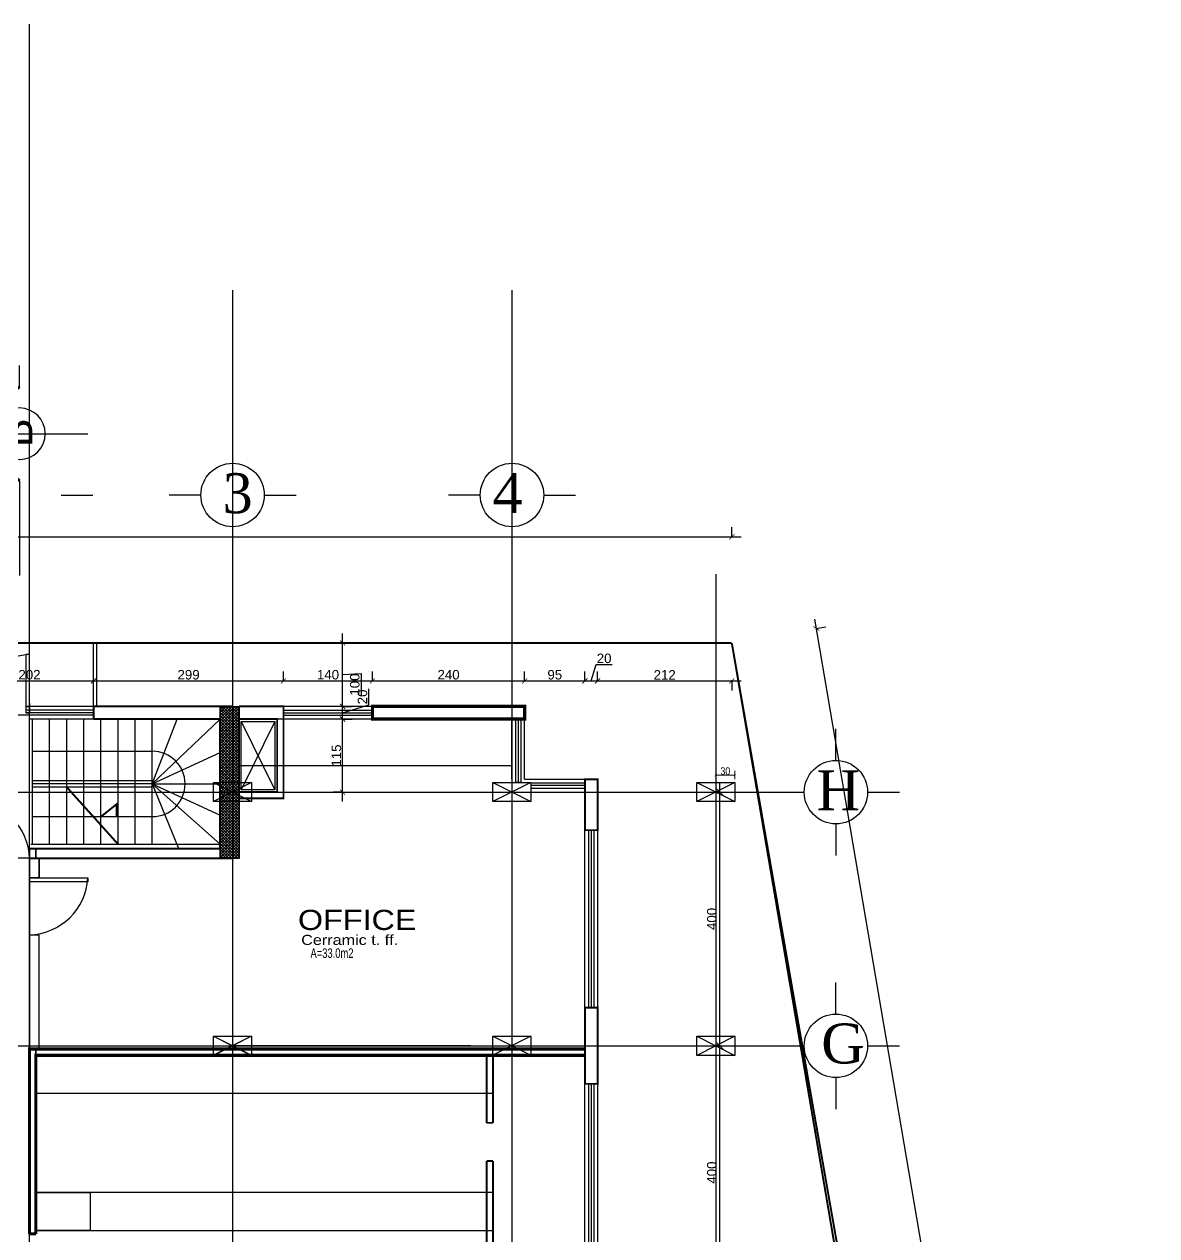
# Model space of a CAD drawing. Extents: x 250879 to 348495, y -51522 to -9360.
# Drawn here: x 317490 to 319276, y -41272 to -39361 of the extents above; entities that cross this region are included whole.
import ezdxf

# ---------------------------------------------------------------- set-up
doc = ezdxf.new("R2010")
doc.units = 0
doc.layers.get('0').update_dxf_attribs({"linetype": 'CONTINUOUS'})
doc.layers.get('DEFPOINTS').update_dxf_attribs({"color": 9, "linetype": 'CONTINUOUS'})
for name, color, linetype, lineweight in [('A-text finishing', 6, 'CONTINUOUS', 13), ('A-text function', 30, 'CONTINUOUS', 20), ('dimention', 151, 'CONTINUOUS', 13)]:
    doc.layers.add(name, color=color, linetype=linetype, lineweight=lineweight)
for name, color, linetype in [('AXIS', 1, 'CONTINUOUS'), ('COLUMN', 5, 'CONTINUOUS'), ('DIM', 3, 'CONTINUOUS'), ('FURNITURE', 4, 'CONTINUOUS'), ('HATCH', 8, 'CONTINUOUS'), ('TEXT', 3, 'CONTINUOUS'), ('WALL', 7, 'CONTINUOUS'), ('WALL1', 2, 'CONTINUOUS')]:
    doc.layers.add(name, color=color, linetype=linetype)
doc.styles.add('ARIAL', font='BOD_CR.TTF', dxfattribs={"width": 1.2})
doc.styles.get("Standard").update_dxf_attribs({"font": 'sanss___.ttf', "height": 15})
doc.styles.add('style2', font='romantic.ttf', dxfattribs={"height": 50})
doc.styles.add('yon', font='ARIALN.TTF')
doc.dimstyles.new('CM', dxfattribs={"dimscale": 0, "dimtxt": 12, "dimasz": 0.4, "dimexe": 50, "dimexo": 1000, "dimgap": 0.03, "dimtad": 1, "dimdec": 0, "dimzin": 0, "dimdsep": 46, "dimtxsty": 'yon', "dimblk": 'Ar thick3', "dimcen": 3, "dimdle": 8, "dimse1": 1, "dimse2": 1, "dimclrd": 8, "dimclre": 8, "dimclrt": 30, "dimadec": 0, "dimazin": 0, "dimtfac": 1, "dimtdec": 0, "dimtix": 1, "dimtmove": 1, "dimatfit": 3, "dimfxl": 50, "dimtolj": 1, "dimtzin": 0, "dimlwd": 9, "dimarcsym": 0})
doc.dimstyles.get("Standard").update_dxf_attribs({"dimtxt": 15, "dimasz": 10, "dimexe": 10, "dimexo": 30, "dimgap": 5, "dimtad": 1, "dimdec": 0, "dimdsep": 46, "dimtxsty": 'Standard', "dimblk1": 'ARCHTICK', "dimblk2": 'ARCHTICK', "dimsah": 1, "dimcen": 2.5, "dimdle": 15, "dimclrd": 3, "dimclre": 3, "dimclrt": 3, "dimazin": 0, "dimtfac": 1, "dimtdec": 0, "dimtmove": 2, "dimatfit": 2, "dimldrblk": 'ARCHTICK', "dimfxl": 1.0455, "dimfxlon": 1, "dimtolj": 1, "dimtzin": 0, "dimarcsym": 0})
doc.dimstyles.new('STANDARD$0', dxfattribs={"dimscale": 0, "dimtxt": 12, "dimasz": 8, "dimexe": 15, "dimexo": 0.0625, "dimgap": 2, "dimtad": 1, "dimdec": 0, "dimzin": 0, "dimdsep": 46, "dimtxsty": 'Standard', "dimblk1": 'ARCHTICK', "dimblk2": 'ARCHTICK', "dimsah": 1, "dimcen": 0.09, "dimdle": 15, "dimclrd": 3, "dimclre": 3, "dimclrt": 3, "dimazin": 0, "dimtfac": 1, "dimtdec": 0, "dimtofl": 0, "dimtmove": 1, "dimatfit": 3, "dimldrblk": 'ARCHTICK', "dimfxl": 1.0455, "dimfxlon": 1, "dimtolj": 1, "dimtzin": 0, "dimarcsym": 0})

# ---------------------------------------------------------------- blocks, each defined once
blk = doc.blocks.new('_ARCHTICK')
at = {"color": 0, "linetype": 'ByBlock', "const_width": 0.15}
blk.add_lwpolyline([(-0.5, -0.5), (0.5, 0.5)], dxfattribs=at)
blk = doc.blocks.new('*D2124')
at = {"layer": 'DEFPOINTS', "color": 0, "linetype": 'ByBlock', "ltscale": 3, "transparency": 16777216}
for p in [(318587, -40972), (318587, -40972), (318587, -41372)]:
    blk.add_point(p, dxfattribs=at)
at = {"layer": 'WALL1', "color": 3, "linetype": 'ByBlock', "lineweight": -2, "ltscale": 3, "transparency": 16777216}
for p, q in [((318587, -41387), (318587, -40957)), ((318587, -40972), (318577, -40972)), ((318587, -41372), (318577, -41372))]:
    blk.add_line(p, q, dxfattribs=at)
at = {"layer": 'WALL1', "color": 3, "linetype": 'ByBlock', "lineweight": -2, "ltscale": 3, "transparency": 16777216, "xscale": 10, "yscale": 10, "zscale": 10}
for p, rotation in [((318587, -40972), 90), ((318587, -41372), 270)]:
    blk.add_blockref('_ARCHTICK', p, dxfattribs=dict(at, rotation=rotation))
at = {"layer": 'WALL1', "color": 3, "linetype": 'ByBlock', "ltscale": 3, "transparency": 16777216, "insert": (318574.3, -41172), "char_height": 15, "attachment_point": 5, "rotation": 90}
blk.add_mtext('\\A1;400', dxfattribs=at)
blk = doc.blocks.new('*D2125')
at = {"layer": 'DEFPOINTS', "color": 0, "linetype": 'ByBlock', "ltscale": 3, "transparency": 16777216}
for p in [(318587, -40572), (318587, -40572), (318587, -40972)]:
    blk.add_point(p, dxfattribs=at)
at = {"layer": 'WALL1', "color": 3, "linetype": 'ByBlock', "lineweight": -2, "ltscale": 3, "transparency": 16777216}
for p, q in [((318587, -40987), (318587, -40557)), ((318587, -40572), (318577, -40572)), ((318587, -40972), (318577, -40972))]:
    blk.add_line(p, q, dxfattribs=at)
at = {"layer": 'WALL1', "color": 3, "linetype": 'ByBlock', "lineweight": -2, "ltscale": 3, "transparency": 16777216, "xscale": 10, "yscale": 10, "zscale": 10}
for p, rotation in [((318587, -40572), 90), ((318587, -40972), 270)]:
    blk.add_blockref('_ARCHTICK', p, dxfattribs=dict(at, rotation=rotation))
at = {"layer": 'WALL1', "color": 3, "linetype": 'ByBlock', "ltscale": 3, "transparency": 16777216, "insert": (318574.3, -40772), "char_height": 15, "attachment_point": 5, "rotation": 90}
blk.add_mtext('\\A1;400', dxfattribs=at)
blk = doc.blocks.new('COLUMN')
at = {"layer": 'AXIS'}
for p, q in [((236924.7, -9644.3), (236984.7, -9674.3)), ((236984.7, -9644.3), (236924.7, -9674.3))]:
    blk.add_line(p, q, dxfattribs=at)
at = {"layer": 'COLUMN'}
blk.add_lwpolyline([(236924.7, -9644.3), (236984.7, -9644.3), (236984.7, -9674.3), (236924.7, -9674.3)], close=True, dxfattribs=at)
blk = doc.blocks.new('Ar thick3')
at = {"layer": 'dimention'}
blk.add_line((0, 16.2), (0, -16.2), dxfattribs=at)
at = {"layer": 'dimention', "const_width": 1.5}
blk.add_lwpolyline([(-5, -5.1), (5, 4.9)], dxfattribs=at)
blk = doc.blocks.new('*D2156')
at = {"layer": 'DEFPOINTS', "color": 0, "linetype": 'Continuous', "transparency": 16777216}
for p in [(307827.6, -20266), (307797.6, -20277.8), (307827.6, -20277.8)]:
    blk.add_point(p, dxfattribs=at)
at = {"layer": 'WALL', "color": 8, "linetype": 'Continuous', "lineweight": 9, "transparency": 16777216}
blk.add_line((307798, -20266), (307827.2, -20266), dxfattribs=at)
at = {"layer": 'WALL', "color": 8, "linetype": 'Continuous', "lineweight": 9, "transparency": 16777216, "xscale": 0.4, "yscale": 0.4, "zscale": 0.4, "rotation": 180}
blk.add_blockref('Ar thick3', (307797.6, -20266), dxfattribs=at)
at = {"layer": 'WALL', "color": 8, "linetype": 'Continuous', "lineweight": 9, "transparency": 16777216, "xscale": 0.4, "yscale": 0.4, "zscale": 0.4}
blk.add_blockref('Ar thick3', (307827.6, -20266), dxfattribs=at)
at = {"layer": 'WALL', "color": 30, "linetype": 'Continuous', "transparency": 16777216, "insert": (307812.6, -20259.8), "char_height": 12, "attachment_point": 5, "style": 'yon'}
blk.add_mtext('\\A1;30', dxfattribs=at)
blk = doc.blocks.new('*D1644')
at = {"layer": 'DEFPOINTS', "color": 0, "linetype": 'ByBlock', "ltscale": 3, "transparency": 16777216}
for p in [(318587, -40572), (318587, -40572), (318587, -40972)]:
    blk.add_point(p, dxfattribs=at)
at = {"layer": 'WALL1', "color": 3, "linetype": 'ByBlock', "lineweight": -2, "ltscale": 3, "transparency": 16777216}
for p, q in [((318587, -40987), (318587, -40557)), ((318587, -40572), (318577, -40572)), ((318587, -40972), (318577, -40972))]:
    blk.add_line(p, q, dxfattribs=at)
at = {"layer": 'WALL1', "color": 3, "linetype": 'ByBlock', "lineweight": -2, "ltscale": 3, "transparency": 16777216, "xscale": 10, "yscale": 10, "zscale": 10}
for p, rotation in [((318587, -40572), 90), ((318587, -40972), 270)]:
    blk.add_blockref('_ARCHTICK', p, dxfattribs=dict(at, rotation=rotation))
at = {"layer": 'WALL1', "color": 3, "linetype": 'ByBlock', "ltscale": 3, "transparency": 16777216, "insert": (318574.3, -40772), "char_height": 15, "attachment_point": 5, "rotation": 90}
blk.add_mtext('\\A1;400', dxfattribs=at)
blk = doc.blocks.new('*D1645')
at = {"layer": 'DEFPOINTS', "color": 0, "linetype": 'ByBlock', "ltscale": 3, "transparency": 16777216}
for p in [(318587, -40572), (318587, -40572), (318587, -40972)]:
    blk.add_point(p, dxfattribs=at)
at = {"layer": 'WALL1', "color": 3, "linetype": 'ByBlock', "lineweight": -2, "ltscale": 3, "transparency": 16777216}
for p, q in [((318587, -40987), (318587, -40557)), ((318587, -40572), (318577, -40572)), ((318587, -40972), (318577, -40972))]:
    blk.add_line(p, q, dxfattribs=at)
at = {"layer": 'WALL1', "color": 3, "linetype": 'ByBlock', "lineweight": -2, "ltscale": 3, "transparency": 16777216, "xscale": 10, "yscale": 10, "zscale": 10}
for p, rotation in [((318587, -40572), 90), ((318587, -40972), 270)]:
    blk.add_blockref('_ARCHTICK', p, dxfattribs=dict(at, rotation=rotation))
at = {"layer": 'WALL1', "color": 3, "linetype": 'ByBlock', "ltscale": 3, "transparency": 16777216, "insert": (318574.3, -40772), "char_height": 15, "attachment_point": 5, "rotation": 90}
blk.add_mtext('\\A1;400', dxfattribs=at)
blk = doc.blocks.new('*D1646')
at = {"layer": 'DEFPOINTS', "color": 0, "linetype": 'Continuous', "transparency": 16777216}
for p in [(317959.2, -40456.8), (317992.1, -40456.8), (317992.1, -40572)]:
    blk.add_point(p, dxfattribs=at)
at = {"layer": 'WALL', "color": 3, "linetype": 'Continuous', "lineweight": -2, "transparency": 16777216}
for p, q in [((317992.1, -40587), (317992.1, -40441.8)), ((317991, -40456.8), (318007.1, -40456.8)), ((317992.1, -40572), (317977.1, -40572))]:
    blk.add_line(p, q, dxfattribs=at)
at = {"layer": 'WALL', "color": 3, "linetype": 'Continuous', "lineweight": -2, "transparency": 16777216, "xscale": 8, "yscale": 8, "zscale": 8}
for p, rotation in [((317992.1, -40456.8), 90), ((317992.1, -40572), 270)]:
    blk.add_blockref('_ARCHTICK', p, dxfattribs=dict(at, rotation=rotation))
at = {"layer": 'WALL', "color": 3, "linetype": 'Continuous', "transparency": 16777216, "insert": (317982.4, -40514.4), "char_height": 15, "attachment_point": 5, "rotation": 90}
blk.add_mtext('\\A1;115', dxfattribs=at)
blk = doc.blocks.new('*D1647')
at = {"layer": 'DEFPOINTS', "color": 0, "linetype": 'Continuous', "transparency": 16777216}
for p in [(317985.2, -40436.8), (317992.1, -40436.8), (317985.2, -40456.8)]:
    blk.add_point(p, dxfattribs=at)
at = {"layer": 'WALL', "color": 3, "linetype": 'Continuous', "lineweight": -2, "transparency": 16777216}
for p, q in [((317992.1, -40471.8), (317992.1, -40421.8)), ((318033.3, -40434.5), (318033.3, -40409.3)), ((317991, -40436.8), (318007.1, -40436.8)), ((317992.1, -40446.8), (318033.3, -40434.5)), ((317991, -40456.8), (318007.1, -40456.8))]:
    blk.add_line(p, q, dxfattribs=at)
at = {"layer": 'WALL', "color": 3, "linetype": 'Continuous', "lineweight": -2, "transparency": 16777216, "xscale": 8, "yscale": 8, "zscale": 8}
for p, rotation in [((317992.1, -40436.8), 90), ((317992.1, -40456.8), 270)]:
    blk.add_blockref('_ARCHTICK', p, dxfattribs=dict(at, rotation=rotation))
at = {"layer": 'WALL', "color": 3, "linetype": 'Continuous', "transparency": 16777216, "insert": (318023.5, -40421.9), "char_height": 15, "attachment_point": 5, "rotation": 90}
blk.add_mtext('\\A1;20', dxfattribs=at)
blk = doc.blocks.new('*D1653')
at = {"layer": 'DEFPOINTS', "color": 0, "linetype": 'Continuous', "transparency": 16777216}
for p in [(317992.1, -40336.8), (317992.1, -40336.8), (317992.1, -40436.8)]:
    blk.add_point(p, dxfattribs=at)
at = {"layer": 'WALL', "color": 3, "linetype": 'Continuous', "lineweight": -2, "transparency": 16777216}
for p, q in [((317992.1, -40451.8), (317992.1, -40321.8)), ((317992.1, -40336.8), (317977.1, -40336.8)), ((317992.1, -40386.8), (318021.2, -40384.8)), ((318021.2, -40384.8), (318021.2, -40420)), ((317992.1, -40436.8), (317977.1, -40436.8))]:
    blk.add_line(p, q, dxfattribs=at)
at = {"layer": 'WALL', "color": 3, "linetype": 'Continuous', "lineweight": -2, "transparency": 16777216, "xscale": 8, "yscale": 8, "zscale": 8}
for p, rotation in [((317992.1, -40336.8), 90), ((317992.1, -40436.8), 270)]:
    blk.add_blockref('_ARCHTICK', p, dxfattribs=dict(at, rotation=rotation))
at = {"layer": 'WALL', "color": 3, "linetype": 'Continuous', "transparency": 16777216, "insert": (318011.4, -40402.4), "char_height": 15, "attachment_point": 5, "rotation": 90}
blk.add_mtext('\\A1;100', dxfattribs=at)
blk = doc.blocks.new('*D21')
at = {"layer": 'DEFPOINTS', "color": 0, "linetype": 'Continuous', "transparency": 16777216}
for p in [(159766.8, -32812.9), (159633.4, -32835.7), (160167.5, -35966.3)]:
    blk.add_point(p, dxfattribs=at)
at = {"layer": 'WALL', "color": 3, "linetype": 'Continuous', "lineweight": -2, "transparency": 16777216}
for p, q in [((160303.4, -35958.3), (159764.3, -32798.1)), ((159765.8, -32813.1), (159781.6, -32810.4)), ((160299.9, -35943.7), (160315.7, -35941))]:
    blk.add_line(p, q, dxfattribs=at)
at = {"layer": 'WALL', "color": 3, "linetype": 'Continuous', "lineweight": -2, "transparency": 16777216, "xscale": 8, "yscale": 8, "zscale": 8}
for p, rotation in [((159766.8, -32812.9), 99.68081920431923), ((160300.9, -35943.5), 279.6808192043192)]:
    blk.add_blockref('_ARCHTICK', p, dxfattribs=dict(at, rotation=rotation))
at = {"layer": 'WALL', "color": 3, "linetype": 'Continuous', "transparency": 16777216, "insert": (160043.5, -34376.6), "char_height": 15, "attachment_point": 5, "rotation": 279.6808}
blk.add_mtext('\\A1;3176', dxfattribs=at)
blk = doc.blocks.new('*D22')
at = {"layer": 'DEFPOINTS', "color": 0, "linetype": 'Continuous', "transparency": 16777216}
for p in [(159633.4, -32668.3), (157318.4, -32770), (159633.4, -32770)]:
    blk.add_point(p, dxfattribs=at)
at = {"layer": 'WALL', "color": 3, "linetype": 'Continuous', "lineweight": -2, "transparency": 16777216}
for p, q in [((157318.4, -32669.3), (157318.4, -32653.3)), ((159633.4, -32669.3), (159633.4, -32653.3)), ((157303.4, -32668.3), (159648.4, -32668.3))]:
    blk.add_line(p, q, dxfattribs=at)
at = {"layer": 'WALL', "color": 3, "linetype": 'Continuous', "lineweight": -2, "transparency": 16777216, "xscale": 8, "yscale": 8, "zscale": 8, "rotation": 180}
blk.add_blockref('_ARCHTICK', (157318.4, -32668.3), dxfattribs=at)
at = {"layer": 'WALL', "color": 3, "linetype": 'Continuous', "lineweight": -2, "transparency": 16777216, "xscale": 8, "yscale": 8, "zscale": 8}
blk.add_blockref('_ARCHTICK', (159633.4, -32668.3), dxfattribs=at)
at = {"layer": 'WALL', "color": 3, "linetype": 'Continuous', "transparency": 16777216, "insert": (158475.9, -32658.5), "char_height": 15, "attachment_point": 5}
blk.add_mtext('\\A1;2315', dxfattribs=at)
blk = doc.blocks.new('ST')
at = {"layer": 'WALL', "linetype": 'Continuous'}
for p, q in [((289093.9, -12839.7), (289282.9, -12839.7)), ((289093.9, -12942.9), (289282.9, -12942.9))]:
    blk.add_line(p, q, dxfattribs=at)
at = {"layer": 'WALL', "linetype": 'Continuous', "const_width": 3}
for points in [[(289147.9, -12896.3), (289228.9, -12986.4)], [(289201.9, -12942.9), (289226.4, -12923.4), (289226.4, -12942.9)]]:
    blk.add_lwpolyline(points, dxfattribs=at)
at = {"layer": 'WALL', "linetype": 'Continuous'}
blk.add_arc((289282.9, -12891.3), 51.6, 270, 90, dxfattribs=at)
blk = doc.blocks.new('*D1802')
at = {"layer": 'DEFPOINTS', "color": 0, "linetype": 'Continuous', "transparency": 16777216}
for p in [(317599.5, -40396.7), (317397.5, -40436.8), (317599.5, -40436.8)]:
    blk.add_point(p, dxfattribs=at)
at = {"layer": 'WALL', "color": 3, "linetype": 'Continuous', "lineweight": -2, "transparency": 16777216}
for p, q in [((317397.5, -40397.7), (317397.5, -40381.7)), ((317599.5, -40397.7), (317599.5, -40381.7)), ((317382.5, -40396.7), (317614.5, -40396.7))]:
    blk.add_line(p, q, dxfattribs=at)
at = {"layer": 'WALL', "color": 3, "linetype": 'Continuous', "lineweight": -2, "transparency": 16777216, "xscale": 8, "yscale": 8, "zscale": 8, "rotation": 180}
blk.add_blockref('_ARCHTICK', (317397.5, -40396.7), dxfattribs=at)
at = {"layer": 'WALL', "color": 3, "linetype": 'Continuous', "lineweight": -2, "transparency": 16777216, "xscale": 8, "yscale": 8, "zscale": 8}
blk.add_blockref('_ARCHTICK', (317599.5, -40396.7), dxfattribs=at)
at = {"layer": 'WALL', "color": 3, "linetype": 'Continuous', "transparency": 16777216, "insert": (317498.5, -40387), "char_height": 15, "attachment_point": 5}
blk.add_mtext('\\A1;202', dxfattribs=at)
blk = doc.blocks.new('*D1803')
at = {"layer": 'DEFPOINTS', "color": 0, "linetype": 'Continuous', "transparency": 16777216}
for p in [(317899, -40396.7), (317599.5, -40436.8), (317899, -40436.8)]:
    blk.add_point(p, dxfattribs=at)
at = {"layer": 'WALL', "color": 3, "linetype": 'Continuous', "lineweight": -2, "transparency": 16777216}
for p, q in [((317599.5, -40397.7), (317599.5, -40381.7)), ((317899, -40397.7), (317899, -40381.7)), ((317584.5, -40396.7), (317914, -40396.7))]:
    blk.add_line(p, q, dxfattribs=at)
at = {"layer": 'WALL', "color": 3, "linetype": 'Continuous', "lineweight": -2, "transparency": 16777216, "xscale": 8, "yscale": 8, "zscale": 8, "rotation": 180}
blk.add_blockref('_ARCHTICK', (317599.5, -40396.7), dxfattribs=at)
at = {"layer": 'WALL', "color": 3, "linetype": 'Continuous', "lineweight": -2, "transparency": 16777216, "xscale": 8, "yscale": 8, "zscale": 8}
blk.add_blockref('_ARCHTICK', (317899, -40396.7), dxfattribs=at)
at = {"layer": 'WALL', "color": 3, "linetype": 'Continuous', "transparency": 16777216, "insert": (317749.3, -40387), "char_height": 15, "attachment_point": 5}
blk.add_mtext('\\A1;299', dxfattribs=at)
blk = doc.blocks.new('*D1804')
at = {"layer": 'DEFPOINTS', "color": 0, "linetype": 'Continuous', "transparency": 16777216}
for p in [(318039.2, -40396.7), (317899, -40436.8), (318039.2, -40436.8)]:
    blk.add_point(p, dxfattribs=at)
at = {"layer": 'WALL', "color": 3, "linetype": 'Continuous', "lineweight": -2, "transparency": 16777216}
for p, q in [((317899, -40397.7), (317899, -40381.7)), ((318039.2, -40397.7), (318039.2, -40381.7)), ((317884, -40396.7), (318054.2, -40396.7))]:
    blk.add_line(p, q, dxfattribs=at)
at = {"layer": 'WALL', "color": 3, "linetype": 'Continuous', "lineweight": -2, "transparency": 16777216, "xscale": 8, "yscale": 8, "zscale": 8, "rotation": 180}
blk.add_blockref('_ARCHTICK', (317899, -40396.7), dxfattribs=at)
at = {"layer": 'WALL', "color": 3, "linetype": 'Continuous', "lineweight": -2, "transparency": 16777216, "xscale": 8, "yscale": 8, "zscale": 8}
blk.add_blockref('_ARCHTICK', (318039.2, -40396.7), dxfattribs=at)
at = {"layer": 'WALL', "color": 3, "linetype": 'Continuous', "transparency": 16777216, "insert": (317969.1, -40387), "char_height": 15, "attachment_point": 5}
blk.add_mtext('\\A1;140', dxfattribs=at)
blk = doc.blocks.new('*D1805')
at = {"layer": 'DEFPOINTS', "color": 0, "linetype": 'Continuous', "transparency": 16777216}
for p in [(318279.2, -40396.7), (318039.2, -40436.8), (318279.2, -40436.8)]:
    blk.add_point(p, dxfattribs=at)
at = {"layer": 'WALL', "color": 3, "linetype": 'Continuous', "lineweight": -2, "transparency": 16777216}
for p, q in [((318039.2, -40397.7), (318039.2, -40381.7)), ((318279.2, -40397.7), (318279.2, -40381.7)), ((318024.2, -40396.7), (318294.2, -40396.7))]:
    blk.add_line(p, q, dxfattribs=at)
at = {"layer": 'WALL', "color": 3, "linetype": 'Continuous', "lineweight": -2, "transparency": 16777216, "xscale": 8, "yscale": 8, "zscale": 8, "rotation": 180}
blk.add_blockref('_ARCHTICK', (318039.2, -40396.7), dxfattribs=at)
at = {"layer": 'WALL', "color": 3, "linetype": 'Continuous', "lineweight": -2, "transparency": 16777216, "xscale": 8, "yscale": 8, "zscale": 8}
blk.add_blockref('_ARCHTICK', (318279.2, -40396.7), dxfattribs=at)
at = {"layer": 'WALL', "color": 3, "linetype": 'Continuous', "transparency": 16777216, "insert": (318159.2, -40387), "char_height": 15, "attachment_point": 5}
blk.add_mtext('\\A1;240', dxfattribs=at)
blk = doc.blocks.new('*D1806')
at = {"layer": 'DEFPOINTS', "color": 0, "linetype": 'Continuous', "transparency": 16777216}
for p in [(318374.2, -40396.7), (318279.2, -40436.8), (318374.2, -40551.8)]:
    blk.add_point(p, dxfattribs=at)
at = {"layer": 'WALL', "color": 3, "linetype": 'Continuous', "lineweight": -2, "transparency": 16777216}
for p, q in [((318279.2, -40397.7), (318279.2, -40381.7)), ((318374.2, -40397.7), (318374.2, -40381.7)), ((318264.2, -40396.7), (318389.2, -40396.7))]:
    blk.add_line(p, q, dxfattribs=at)
at = {"layer": 'WALL', "color": 3, "linetype": 'Continuous', "lineweight": -2, "transparency": 16777216, "xscale": 8, "yscale": 8, "zscale": 8, "rotation": 180}
blk.add_blockref('_ARCHTICK', (318279.2, -40396.7), dxfattribs=at)
at = {"layer": 'WALL', "color": 3, "linetype": 'Continuous', "lineweight": -2, "transparency": 16777216, "xscale": 8, "yscale": 8, "zscale": 8}
blk.add_blockref('_ARCHTICK', (318374.2, -40396.7), dxfattribs=at)
at = {"layer": 'WALL', "color": 3, "linetype": 'Continuous', "transparency": 16777216, "insert": (318326.7, -40387), "char_height": 15, "attachment_point": 5}
blk.add_mtext('\\A1;95', dxfattribs=at)
blk = doc.blocks.new('*D1807')
at = {"layer": 'DEFPOINTS', "color": 0, "linetype": 'Continuous', "transparency": 16777216}
for p in [(318394.2, -40396.7), (318374.2, -40551.8), (318394.2, -40551.8)]:
    blk.add_point(p, dxfattribs=at)
at = {"layer": 'WALL', "color": 3, "linetype": 'Continuous', "lineweight": -2, "transparency": 16777216}
for p, q in [((318374.2, -40397.7), (318374.2, -40381.7)), ((318384.2, -40396.7), (318391.9, -40371)), ((318391.9, -40371), (318417.1, -40371)), ((318394.2, -40397.7), (318394.2, -40381.7)), ((318359.2, -40396.7), (318409.2, -40396.7))]:
    blk.add_line(p, q, dxfattribs=at)
at = {"layer": 'WALL', "color": 3, "linetype": 'Continuous', "lineweight": -2, "transparency": 16777216, "xscale": 8, "yscale": 8, "zscale": 8, "rotation": 180}
blk.add_blockref('_ARCHTICK', (318374.2, -40396.7), dxfattribs=at)
at = {"layer": 'WALL', "color": 3, "linetype": 'Continuous', "lineweight": -2, "transparency": 16777216, "xscale": 8, "yscale": 8, "zscale": 8}
blk.add_blockref('_ARCHTICK', (318394.2, -40396.7), dxfattribs=at)
at = {"layer": 'WALL', "color": 3, "linetype": 'Continuous', "transparency": 16777216, "insert": (318404.5, -40361.2), "char_height": 15, "attachment_point": 5}
blk.add_mtext('\\A1;20', dxfattribs=at)
blk = doc.blocks.new('*D1808')
at = {"layer": 'DEFPOINTS', "color": 0, "linetype": 'Continuous', "transparency": 16777216}
for p in [(318605.8, -40336.8), (318605.8, -40396.7), (318394.2, -40551.8)]:
    blk.add_point(p, dxfattribs=at)
at = {"layer": 'WALL', "color": 3, "linetype": 'Continuous', "lineweight": -2, "transparency": 16777216}
for p, q in [((318394.2, -40397.7), (318394.2, -40381.7)), ((318379.2, -40396.7), (318620.8, -40396.7)), ((318605.8, -40395.6), (318605.8, -40411.7))]:
    blk.add_line(p, q, dxfattribs=at)
at = {"layer": 'WALL', "color": 3, "linetype": 'Continuous', "lineweight": -2, "transparency": 16777216, "xscale": 8, "yscale": 8, "zscale": 8, "rotation": 180}
blk.add_blockref('_ARCHTICK', (318394.2, -40396.7), dxfattribs=at)
at = {"layer": 'WALL', "color": 3, "linetype": 'Continuous', "lineweight": -2, "transparency": 16777216, "xscale": 8, "yscale": 8, "zscale": 8}
blk.add_blockref('_ARCHTICK', (318605.8, -40396.7), dxfattribs=at)
at = {"layer": 'WALL', "color": 3, "linetype": 'Continuous', "transparency": 16777216, "insert": (318500, -40387.2), "char_height": 15, "attachment_point": 5}
blk.add_mtext('\\A1;212', dxfattribs=at)
blk = doc.blocks.new('sec')
at = {"layer": 'WALL'}
for p, q in [((0, 105.9), (0, 319.4)), ((0, 105.9), (-115.7, 0)), ((-115.7, 0), (153.7, 0)), ((0, -105.9), (0, -153.8))]:
    blk.add_line(p, q, dxfattribs=at)
at = {"layer": 'WALL', "const_width": 6}
for points in [[(0, 105.9), (-115.7, 0), (-201.5, 0)], [(0, -105.9), (-115.7, 0)]]:
    blk.add_lwpolyline(points, dxfattribs=at)
at = {"layer": 'WALL'}
blk.add_circle((0, 0), 57.9, dxfattribs=at)
blk = doc.blocks.new('AXISG')
at = {"layer": 'AXIS'}
for p, q in [((306715.5, -23682.8), (306715.5, -19766.8)), ((307035.7, -19949.2), (307035.7, -23531.7)), ((307797.6, -19949.2), (307797.6, -23524.1)), ((305609.2, -20292.8), (307936.9, -20292.8)), ((305601.4, -20692.8), (307936.9, -20692.8))]:
    blk.add_line(p, q, dxfattribs=at)
at = {"layer": 'WALL', "linetype": 'Continuous'}
for p in [(70081, -10633.6), (70842.9, -10633.6), (70081, -11033.6), (70842.9, -11033.6)]:
    blk.add_blockref('COLUMN', p, dxfattribs=at)
at = {"layer": 'WALL', "color": 4, "linetype": 'Continuous'}
dim = blk.add_linear_dim(base=(307827.6, -20266), p1=(307797.6, -20277.8), p2=(307827.6, -20277.8), dimstyle='CM', override={"dimscale": 1}, dxfattribs=at)
dim.commit()
dim.dimension.update_dxf_attribs({"geometry": '*D2156', "text_midpoint": (307812.6, -20259.8)})
blk = doc.blocks.new('site77')
at = {"layer": 'WALL', "linetype": 'Continuous', "const_width": 3}
for points in [[(159633.4, -32835.7), (157318.4, -32835.7), (157318.4, -36546.7), (159235.4, -36546.7)], [(159633.4, -32835.7), (160181.6, -35967.1)], [(159633.4, -32835.7), (160167.5, -35966.3)]]:
    blk.add_lwpolyline(points, dxfattribs=at)
at = {"layer": 'WALL', "linetype": 'Continuous'}
dim = blk.add_linear_dim(base=(159633.4, -32668.3), p1=(157318.4, -32770), p2=(159633.4, -32770), dimstyle='STANDARD$0', override={"dimscale": 1}, dxfattribs=at)
dim.commit()
dim.dimension.update_dxf_attribs({"geometry": '*D22', "text_midpoint": (158475.9, -32658.5)})
dim = blk.add_aligned_dim(p1=(160167.5, -35966.3), p2=(159633.4, -32835.7), distance=-135.4, dimstyle='STANDARD$0', override={"dimscale": 1}, dxfattribs=at)
dim.commit()
dim.dimension.update_dxf_attribs({"geometry": '*D21', "text_midpoint": (160043.5, -34376.6)})

msp = doc.modelspace()

# ---------------------------------------------------------------- hatches: boundary and pattern name
at = {"layer": 'AXIS'}
h = msp.add_hatch(dxfattribs=at)
h.set_pattern_fill('ANSI37', color=256, style=0)
h.set_pattern_definition([(45, (37312.028, -20279.1652), (-2.24506403, 2.24506403), []), (135, (37312.028, -20279.1652), (-2.24506403, -2.24506403), [])])
h.paths.add_polyline_path([(317799.02409, -40676.52944), (317799.02409, -40436.83358), (317829.02409, -40436.83358), (317829.02409, -40676.52944)])

# ---------------------------------------------------------------- linework, layer by layer
for p, q in [((317818.69491, -39780.65994), (317818.69491, -43810.85677)), ((318259.17179, -39780.65994), (318259.17179, -43803.29107)), ((317548.53545, -40103.55728), (317598.53545, -40103.55728)), ((317548.53545, -40103.55728), (317598.53545, -40103.55728)), ((317768.69491, -40103.55728), (317718.69491, -40103.55728)), ((317868.69491, -40103.55728), (317918.69491, -40103.55728)), ((318209.17179, -40103.55728), (318159.17179, -40103.55728)), ((318309.17179, -40103.55728), (318359.17179, -40103.55728)), ((317818.69491, -40153.55728), (317818.69491, -40203.55728)), ((318259.17179, -40153.55728), (318259.17179, -40203.55728)), ((317832.31987, -40460.44578), (317885.39036, -40568.55943)), ((317885.39036, -40460.44578), (317832.31987, -40568.55943)), ((318769.91658, -40522.05521), (318769.91658, -40472.05521)), ((316623.5309, -40571.99817), (318719.91662, -40571.99817)), ((318819.91658, -40572.05521), (318869.91658, -40572.05521)), ((318769.91658, -40622.05521), (318769.91658, -40672.05521)), ((318769.91658, -40922.05521), (318769.91658, -40872.05521)), ((316623.5309, -40971.99817), (318719.91662, -40971.99817)), ((318819.91658, -40972.05521), (318869.91658, -40972.05521)), ((318769.91658, -41022.05521), (318769.91658, -41072.05521))]:
    msp.add_line(p, q, dxfattribs=at)
for centre in [(317818.69491, -40103.55728), (318259.17179, -40103.55728), (318769.91658, -40572.05521), (318769.91658, -40972.05521)]:
    msp.add_circle(centre, 50, dxfattribs=at)
at = {"layer": 'COLUMN'}
msp.add_lwpolyline([(317799.02409, -40676.52944), (317799.02409, -40436.83358), (317829.02409, -40436.83358), (317829.02409, -40676.52944)], close=True, dxfattribs=at)
at = {"layer": 'FURNITURE', "ltscale": 3}
for p, q in [((317599.54682, -40436.83358), (317492.53545, -40436.83358)), ((317599.54682, -40436.83358), (317492.53545, -40436.83358)), ((318039.17179, -40436.83358), (317829.02409, -40436.83358)), ((317599.54682, -40450.83358), (317397.52409, -40450.83358)), ((317599.54682, -40442.83358), (317492.53545, -40442.83358)), ((317599.54682, -40446.83358), (317492.53545, -40446.83358)), ((317599.54682, -40442.83358), (317498.53545, -40442.83358)), ((317599.54682, -40446.83358), (317498.53545, -40446.83358)), ((317599.54682, -40450.83358), (317498.53545, -40450.83358)), ((317503.16418, -40654.2011), (317503.16418, -40456.83358)), ((317530.16418, -40654.2011), (317530.16418, -40456.83358)), ((317557.16418, -40654.2011), (317557.16418, -40456.83358)), ((317584.16418, -40654.2011), (317584.16418, -40456.83358)), ((317611.16418, -40654.2011), (317611.16418, -40456.83358)), ((317638.16418, -40654.2011), (317638.16418, -40456.83358)), ((317665.16418, -40654.2011), (317665.16418, -40456.83358)), ((317692.16418, -40654.2011), (317692.16418, -40456.83358)), ((317799.02409, -40456.83358), (317692.16418, -40559.04914)), ((317692.16418, -40559.04914), (317731.09048, -40456.83358)), ((318039.17179, -40443.29282), (317899.02409, -40443.29282)), ((318039.17179, -40451.29282), (317899.02409, -40451.29282)), ((318039.17179, -40456.83358), (317899.02409, -40456.83358)), ((317692.16418, -40559.04914), (317799.02409, -40509.65785)), ((317692.16418, -40554.04914), (317503.16418, -40554.04914)), ((317692.16418, -40559.04914), (317503.16418, -40559.04914)), ((317692.16418, -40564.04914), (317503.16418, -40564.04914)), ((317692.16418, -40559.04914), (317799.02409, -40559.04914)), ((317799.02409, -40654.2011), (317692.16418, -40559.04914)), ((317692.16418, -40559.04914), (317799.02409, -40608.44044)), ((317692.16418, -40559.04914), (317732.99461, -40659.2011))]:
    msp.add_line(p, q, dxfattribs=at)
at = {"layer": 'FURNITURE'}
for p, q in [((317498.53545, -40436.83358), (317492.53545, -40436.83358)), ((317492.53545, -40436.83358), (317498.53545, -40436.83358)), ((317498.53545, -40676.2647), (317411.72447, -40676.2647)), ((317498.53545, -40707.30239), (317590.4988, -40707.30239)), ((317498.53545, -40797.30239), (317513.53545, -40797.30239)), ((317498.53545, -40797.30239), (317513.53545, -40797.30239))]:
    msp.add_line(p, q, dxfattribs=at)
at = {"layer": 'FURNITURE', "flags": 128}
for points in [[(317498.53545, -40446.83358), (317498.53545, -40354.87023), (317492.53545, -40354.87023), (317492.53545, -40446.83358), (317498.53545, -40446.83358)], [(317498.53545, -40707.30239), (317590.4988, -40707.30239), (317590.4988, -40713.30239), (317498.53545, -40713.30239), (317498.53545, -40707.30239)]]:
    msp.add_lwpolyline(points, dxfattribs=at)
at = {"layer": 'FURNITURE', "ltscale": 3}
for points in [[(318279.17179, -40551.83358), (318279.17179, -40436.83358)], [(317500.72447, -40654.2011), (317799.02409, -40654.2011), (317799.02409, -40456.83358), (317498.53545, -40456.83358)], [(318279.17179, -40551.83358), (318394.17179, -40551.83358)]]:
    msp.add_lwpolyline(points, dxfattribs=at)
for points in [[(318259.17179, -40456.83358), (317829.02409, -40456.83358), (317829.02409, -40529.95392), (318259.17179, -40529.95392)], [(318273.00073, -40556.99817), (318265.34285, -40556.99817), (318265.34285, -40457.3457), (318273.00073, -40457.3457)], [(318289.17179, -40558.00464), (318289.17179, -40565.66252), (318374.17179, -40565.66252), (318374.17179, -40558.00464)], [(318374.17179, -40631.99817), (318394.17179, -40631.99817), (318394.17179, -40911.99817), (318374.17179, -40911.99817)], [(318388.00073, -40911.99817), (318380.34285, -40911.99817), (318380.34285, -40631.99817), (318388.00073, -40631.99817)], [(317508.53545, -41046.96879), (318229.17179, -41046.96879), (318229.17179, -40986.99817), (317508.53545, -40986.99817)], [(318374.17179, -41031.99817), (318394.17179, -41031.99817), (318394.17179, -41311.99817), (318374.17179, -41311.99817)], [(318388.00073, -41311.99817), (318380.34285, -41311.99817), (318380.34285, -41031.99817), (318388.00073, -41031.99817)], [(317508.53545, -41263.09086), (318229.17179, -41263.09086), (318229.17179, -41203.12024), (317508.53545, -41203.12024)], [(317508.53545, -41203.12024), (317594.20475, -41203.12024), (317594.20475, -41263.09086), (317508.53545, -41263.09086)]]:
    msp.add_lwpolyline(points, close=True, dxfattribs=at)
at = {"layer": 'FURNITURE'}
for centre, start, end in [((317504.07702, -40450.31445), 93.32290933, 177.91346445), ((317402.99388, -40679.74557), 2.08653555, 86.67709067), ((317495.05458, -40701.76083), 272.08653555, 356.67709067)]:
    msp.add_arc(centre, 95.60496, start, end, dxfattribs=at)
at = {"layer": 'HATCH', "linetype": 'ByBlock', "ltscale": 3}
for p, q in [((317498.53545, -43978.12893), (317498.53545, -39361.20031)), ((317498.53545, -40676.2647), (317498.53545, -40809.61252)), ((318194.17179, -40971.99817), (317821.17179, -40971.99817))]:
    msp.add_line(p, q, dxfattribs=at)
at = {"layer": 'WALL', "linetype": 'Continuous'}
for p, q in [((317599.54682, -40436.83358), (317599.54682, -40336.83358)), ((317604.54682, -40436.83358), (317604.54682, -40336.83358)), ((317498.53545, -40456.83358), (317498.53545, -40436.83358)), ((318039.17179, -40447.29282), (317899.02409, -40447.29282)), ((317498.53545, -40797.30239), (317513.53545, -40797.30239)), ((317498.53545, -40797.30239), (317513.53545, -40797.30239))]:
    msp.add_line(p, q, dxfattribs=at)
at = {"layer": 'WALL', "ltscale": 3}
for p, q in [((317498.53545, -40676.2647), (317498.53545, -40713.30239)), ((317513.53545, -40707.30239), (317513.53545, -40676.2647)), ((317513.53545, -40676.2647), (317513.53545, -40707.30239)), ((317498.53545, -40797.30239), (317513.53545, -40797.30239)), ((317498.53545, -40797.30239), (317498.53545, -40976.99817)), ((317513.53545, -40976.99817), (317513.53545, -40797.30239)), ((317513.53545, -40976.99817), (317513.53545, -40797.30239))]:
    msp.add_line(p, q, dxfattribs=at)
at = {"layer": 'WALL', "linetype": 'Continuous', "ltscale": 3, "const_width": 5}
for points in [[(318279.17179, -40440.77023), (318279.17179, -40436.83358), (318039.17179, -40436.83358), (318039.17179, -40456.83358), (318039.17179, -40456.83358), (318039.17179, -40456.83358), (318279.17179, -40456.83358), (318279.17179, -40440.77023), (318279.17179, -40440.77023)], [(318374.17179, -40976.99817), (317498.53545, -40976.99817), (317498.53545, -41268.60426)], [(318284.17179, -40986.99817), (318374.17179, -40986.99817), (317508.53545, -40986.99817), (317508.53545, -41268.60426)], [(317498.53545, -41268.60426), (317508.53545, -41268.60426)]]:
    msp.add_lwpolyline(points, dxfattribs=at)
at = {"layer": 'WALL', "linetype": 'Continuous', "const_width": 3}
for points in [[(317819.02409, -40436.83358), (317599.54682, -40436.83358)], [(317599.54682, -40456.83358), (317599.54682, -40436.83358), (317619.54682, -40436.83358)], [(317819.02409, -40436.83358), (317599.54682, -40436.83358)], [(317599.54682, -40456.83358), (317599.54682, -40436.83358), (317619.54682, -40436.83358)], [(317829.02409, -40436.83358), (317829.02409, -40456.83358), (317889.02409, -40456.83358), (317889.02409, -40571.99817), (317829.02409, -40571.99817), (317829.02409, -40456.83358)], [(317829.02409, -40436.83358), (317889.02409, -40436.83358), (317899.02409, -40436.83358), (317899.02409, -40571.99817), (317899.02409, -40581.99817), (317829.02409, -40581.99817)], [(317498.53545, -40661.2647), (317799.02409, -40661.2647), (317799.02409, -40456.83358), (317599.54682, -40456.83358)], [(318394.17179, -40571.99817), (318394.17179, -40551.83358), (318374.17179, -40551.83358), (318374.17179, -40571.99817), (318374.17179, -40631.99817), (318394.17179, -40631.99817), (318394.17179, -40571.99817)], [(317498.53545, -40676.2647), (317498.53545, -40661.2647)], [(317508.53545, -40676.2647), (317508.53545, -40661.2647)], [(317498.53545, -40676.2647), (317819.02409, -40676.2647)], [(318394.17179, -40971.99817), (318394.17179, -40911.99817), (318374.17179, -40911.99817), (318374.17179, -40971.99817), (318374.17179, -41031.99817), (318394.17179, -41031.99817), (318394.17179, -40971.99817)], [(317498.53545, -40986.99817), (317498.53545, -40976.99817)], [(317508.53545, -40986.99817), (317508.53545, -40976.99817)], [(318219.17179, -41093.55901), (318219.17179, -40986.99817)], [(318229.17179, -41093.55901), (318229.17179, -40986.99817)], [(318229.17179, -41093.55901), (318219.17179, -41093.55901)], [(318374.17179, -41396.99817), (318219.17179, -41396.99817), (318219.17179, -41153.55901)], [(318229.17179, -41153.55901), (318219.17179, -41153.55901)], [(318289.17179, -41386.99817), (318374.17179, -41386.99817), (318229.17179, -41386.99817), (318229.17179, -41153.55901)]]:
    msp.add_lwpolyline(points, dxfattribs=at)
at = {"layer": 'WALL', "linetype": 'Continuous'}
for points in [[(317832.31987, -40460.44578), (317885.39036, -40460.44578), (317885.39036, -40568.55943), (317832.31987, -40568.55943)], [(318374.17179, -40551.83358), (318394.17179, -40551.83358), (318394.17179, -40631.99817), (318374.17179, -40631.99817)], [(318374.17179, -40911.99817), (318394.17179, -40911.99817), (318394.17179, -41031.99817), (318374.17179, -41031.99817)]]:
    msp.add_lwpolyline(points, close=True, dxfattribs=at)
at = {"layer": 'WALL', "linetype": 'Continuous', "ltscale": 3}
for points in [[(318259.17179, -40551.83358), (318259.17179, -40456.83358), (317959.17179, -40456.83358), (317959.17179, -40456.83358)], [(318039.17179, -40456.83358), (317999.17179, -40456.83358)], [(317513.53545, -40676.2647), (317513.53545, -40707.30239), (317498.53545, -40707.30239), (317498.53545, -40676.2647)]]:
    msp.add_lwpolyline(points, dxfattribs=at)
at = {"layer": 'WALL1', "linetype": 'ByBlock', "ltscale": 3}
for p, q in [((317498.53545, -40431.83358), (317498.53545, -40446.83358)), ((317513.53545, -40707.30239), (317498.53545, -40707.30239))]:
    msp.add_line(p, q, dxfattribs=at)
at = {"layer": 'WALL1'}
for p, q in [((318269.17179, -40457.3457), (318269.17179, -40556.99817)), ((318374.17179, -40561.83358), (318289.17179, -40561.83358)), ((318384.17179, -40631.99817), (318384.17179, -40911.99817)), ((318384.17179, -41031.99817), (318384.17179, -41311.99817))]:
    msp.add_line(p, q, dxfattribs=at)

# ---------------------------------------------------------------- block references
at = {"layer": 'WALL', "linetype": 'Continuous'}
for name, p in [('AXISG', (10783.01535, -20279.1652)), ('site77', (158972.37688, -7501.14005)), ('ST', (28409.30453, -27667.79655)), ('COLUMN', (81304.47231, -30912.74165)), ('COLUMN', (80863.99544, -31312.74165)), ('COLUMN', (81304.47231, -31312.74165))]:
    msp.add_blockref(name, p, dxfattribs=at)
at = {"layer": 'WALL1', "xscale": -0.7000000000116415, "yscale": 0.7000000000116415, "zscale": 0.7, "rotation": 180}
msp.add_blockref('sec', (317482.91316, -40006.8606), dxfattribs=at)

# ---------------------------------------------------------------- texts
at = {"layer": 'A-text finishing', "style": 'ARIAL', "width": 1.2}
msp.add_text('Cerramic t. ff.', height=15.876, dxfattribs=at).set_placement((317926.92017, -40812.99647))
at = {"layer": 'A-text function', "insert": (317907.55858, -40757.63483), "char_height": 31.752, "width": 961.934848, "attachment_point": 1, "style": 'ARIAL'}
msp.add_mtext(' OFFICE', dxfattribs=at)
at = {"layer": 'DIM', "insert": (317454.00635, -40028.41213), "char_height": 49, "width": 359.60498, "attachment_point": 1, "rotation": 90}
msp.add_mtext('B', dxfattribs=at)
at = {"layer": 'TEXT', "width": 0.7}
msp.add_text('A=33.0m2', height=15.12, rotation=0.12694545, dxfattribs=at).set_placement((317941.55049, -40833.53012))
at = {"layer": 'TEXT', "char_height": 63, "width": 240.4607, "attachment_point": 1, "style": 'style2'}
for s, insert in [('3', (317802.94382, -40069.15817)), ('4', (318228.52447, -40069.15817)), ('H', (318739.26926, -40537.65609)), ('G', (318746.82836, -40936.88346))]:
    msp.add_mtext(s, dxfattribs=dict(at, insert=insert))

# ---------------------------------------------------------------- dimensions: what is measured, and where the dimension line sits
at = {"layer": 'WALL', "linetype": 'Continuous'}
dim = msp.add_linear_dim(base=(317992.09456, -40336.83358), p1=(317992.09456, -40436.83358), p2=(317992.09456, -40336.83358), angle=90, dimstyle='STANDARD$0', override={"dimscale": 1}, dxfattribs=at)
dim.commit()
dim.dimension.update_dxf_attribs({"geometry": '*D1653', "text_midpoint": (318021.16254, -40386.83358), "dimtype": 160})
for base, p1, p2, picture, middle in [((318605.79509, -40396.68639), (318394.17179, -40551.83358), (318605.79509, -40336.83358), '*D1808', (318499.98344, -40387.18639)), ((318394.17179, -40396.68639), (318374.17179, -40551.83358), (318394.17179, -40551.83358), '*D1807', (318393.88969, -40361.23371)), ((317599.54682, -40396.68639), (317397.52409, -40436.83358), (317599.54682, -40436.83358), '*D1802', (317498.53545, -40386.96005)), ((317899.02409, -40396.68639), (317599.54682, -40436.83358), (317899.02409, -40436.83358), '*D1803', (317749.28545, -40386.96005)), ((318039.17179, -40396.68639), (317899.02409, -40436.83358), (318039.17179, -40436.83358), '*D1804', (317969.09794, -40386.96005)), ((318279.17179, -40396.68639), (318039.17179, -40436.83358), (318279.17179, -40436.83358), '*D1805', (318159.17179, -40386.96005)), ((318374.17179, -40396.68639), (318279.17179, -40436.83358), (318374.17179, -40551.83358), '*D1806', (318326.67179, -40386.96005))]:
    dim = msp.add_linear_dim(base=base, p1=p1, p2=p2, dimstyle='STANDARD$0', override={"dimscale": 1}, dxfattribs=at)
    dim.commit()
    dim.dimension.update_dxf_attribs({"geometry": picture, "text_midpoint": middle})
for base, p1, p2, picture, middle in [((317992.09456, -40436.83358), (317985.22163, -40456.83358), (317985.22163, -40436.83358), '*D1647', (318023.54724, -40432.47988)), ((317992.09456, -40456.83358), (317992.09456, -40571.99817), (317959.17179, -40456.83358), '*D1646', (317982.36822, -40514.41587))]:
    dim = msp.add_linear_dim(base=base, p1=p1, p2=p2, angle=90, dimstyle='STANDARD$0', override={"dimscale": 1}, dxfattribs=at)
    dim.commit()
    dim.dimension.update_dxf_attribs({"geometry": picture, "text_midpoint": middle})
at = {"layer": 'WALL1', "linetype": 'ByBlock', "ltscale": 3}
for base, p1, p2, picture, middle in [((318586.98691, -40571.99817), (318586.98691, -40971.99817), (318586.98691, -40571.99817), '*D2125', (318574.26057, -40771.99817)), ((318586.98691, -40571.99817), (318586.98691, -40971.99817), (318586.98691, -40571.99817), '*D1644', (318574.26057, -40771.99817)), ((318586.98691, -40571.99817), (318586.98691, -40971.99817), (318586.98691, -40571.99817), '*D1645', (318574.26057, -40771.99817)), ((318586.98691, -40971.99817), (318586.98691, -41371.99817), (318586.98691, -40971.99817), '*D2124', (318574.26057, -41171.99817))]:
    dim = msp.add_linear_dim(base=base, p1=p1, p2=p2, angle=90, dimstyle='Standard', override={"dimtmove": 1}, dxfattribs=at)
    dim.commit()
    dim.dimension.update_dxf_attribs({"geometry": picture, "text_midpoint": middle})

doc.saveas('drawing.dxf')
